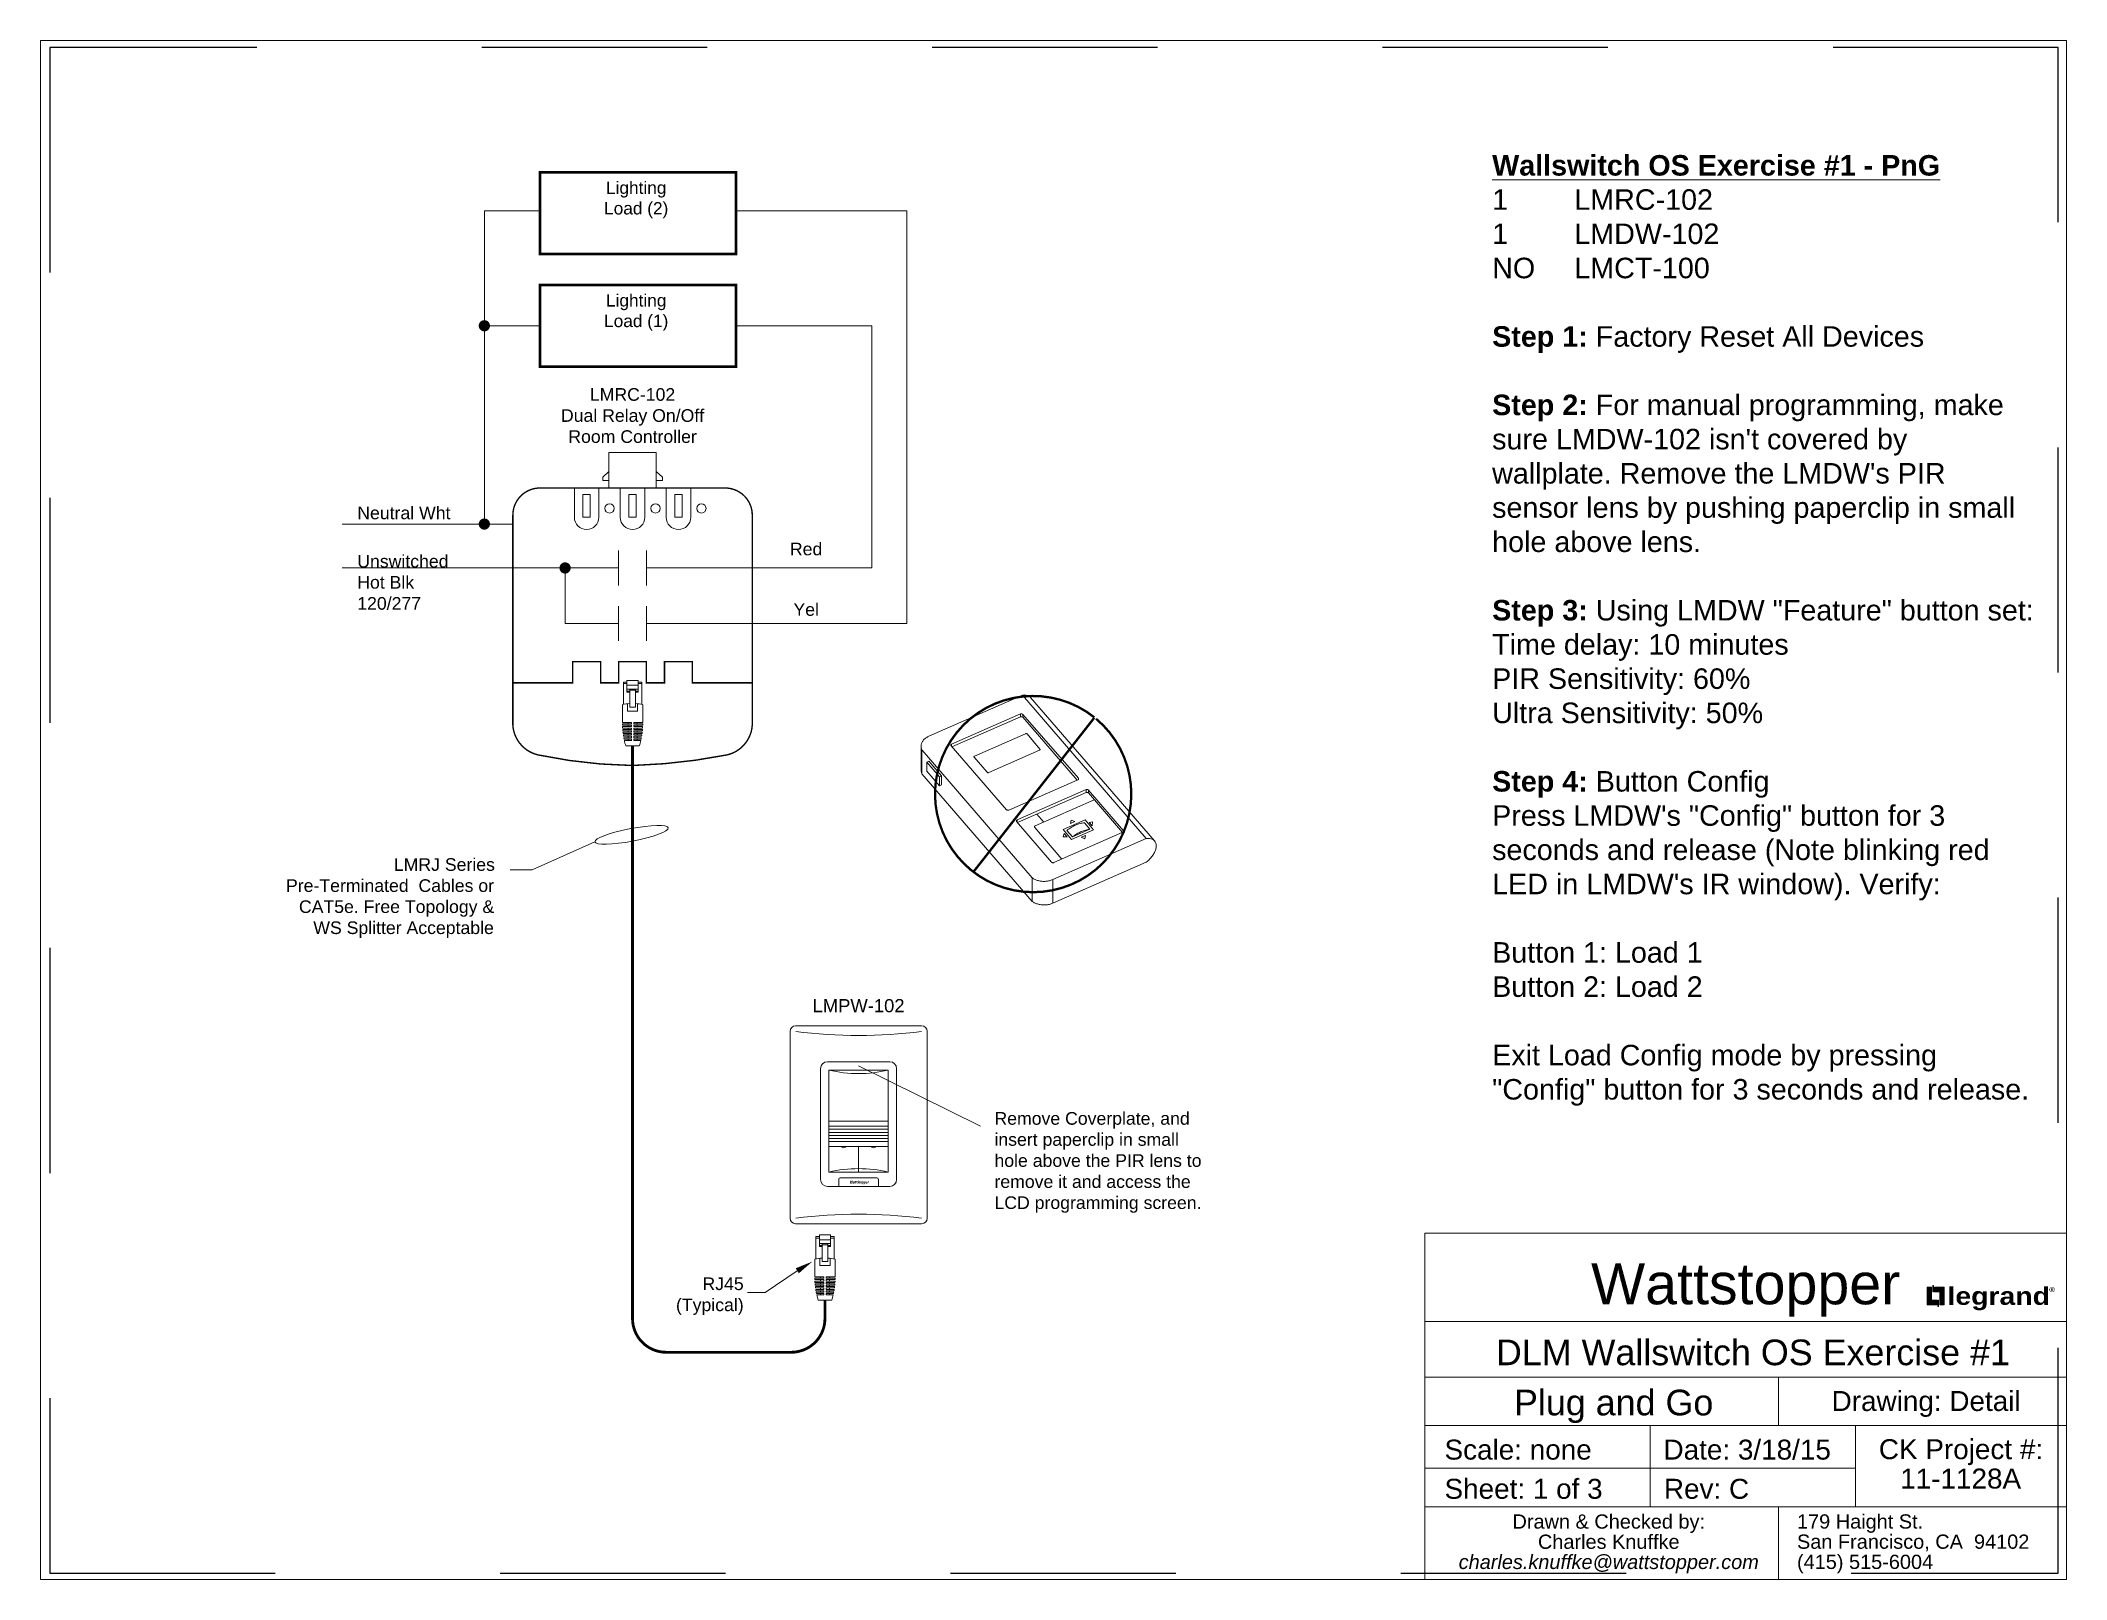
# Paper-space layout 'WallOS E1' of a CAD drawing. Header units: inches. Extents: x 6.51 to 16.38, y 0.58 to 8.08.
# The model-space entities are those that its viewports show. They can reach past a viewport. Long polylines and large blocks are cut down to what shows.
import ezdxf
from ezdxf.enums import TextEntityAlignment as Align

# ---------------------------------------------------------------- set-up
doc = ezdxf.new("R2010")
doc.units = ezdxf.units.IN
doc.header["$MEASUREMENT"] = 0
doc.linetypes.add('Demo', pattern=[0.5, 0.25, -0.25])
doc.linetypes.add('HIDDEN2', pattern=[0.1875, 0.125, -0.0625])
doc.layers.get('0').update_dxf_attribs({"lineweight": 5})
doc.layers.add('PS Borders', color=40, linetype='Demo', lineweight=5, plot=False)
for name, color, linetype, lineweight in [('Title Block', 7, 'Continuous', 5), ('Viewport', 7, 'Continuous', 5), ('WS', 3, 'Continuous', 5), ('WS_DETAIL', 7, 'Continuous', 5), ('WS_LineVoltage', 1, 'Continuous', 5)]:
    doc.layers.add(name, color=color, linetype=linetype, lineweight=lineweight)
doc.styles.add('ARIAL', font='arial.ttf')
doc.styles.add('Legrand', font='ariblk.ttf', dxfattribs={"height": 0.1875})

# ---------------------------------------------------------------- blocks, each defined once
blk = doc.blocks.new('Title_Knuffke')
h = blk.add_hatch(color=256)
h.dxf.hatch_style = 1
h.paths.add_polyline_path([(-0.6787, 1.3372), (-0.6317, 1.3372), (-0.6317, 1.3606), (-0.657, 1.3606), (-0.657, 1.4242), (-0.6787, 1.4242)])
h.paths.add_polyline_path([(-0.6228, 1.361), (-0.6259, 1.361), (-0.6259, 1.3301), (-0.6228, 1.3301)])
h.paths.add_polyline_path([(-0.6513, 1.4008), (-0.6481, 1.4008), (-0.6481, 1.4316), (-0.6513, 1.4316)])
h.paths.add_polyline_path([(-0.617, 1.4011), (-0.617, 1.3376), (-0.5953, 1.3376), (-0.5953, 1.4245), (-0.6424, 1.4245), (-0.6424, 1.4011)])
for points in [[(-0.657, 1.3606), (-0.6317, 1.3606), (-0.6317, 1.3372), (-0.6787, 1.3372), (-0.6787, 1.4242), (-0.657, 1.4242)], [(-0.6481, 1.4008), (-0.6513, 1.4008), (-0.6513, 1.4316), (-0.6481, 1.4316)], [(-0.617, 1.4011), (-0.6424, 1.4011), (-0.6424, 1.4245), (-0.5953, 1.4245), (-0.5953, 1.3376), (-0.617, 1.3376)], [(-0.6259, 1.361), (-0.6228, 1.361), (-0.6228, 1.3301), (-0.6259, 1.3301)]]:
    blk.add_lwpolyline(points, close=True)
at = {"layer": 'Title Block', "color": 7, "linetype": 'Continuous'}
for p, q in [((-3.125, 0), (-3.125, 1.6875)), ((-3.125, 1.6875), (0, 1.6875)), ((0, 1.6875), (0, 0)), ((-3.125, 1.257), (0, 1.257)), ((-3.125, 0.9861), (0, 0.9861)), ((-1.4028, 0.75), (-1.4028, 0.9861)), ((-3.125, 0.75), (0, 0.75)), ((-2.0278, 0.3542), (-2.0278, 0.75)), ((-1.0278, 0.3542), (-1.0278, 0.75)), ((-1.0278, 0.5417), (-3.125, 0.5417)), ((0, 0.3542), (-3.125, 0.3542)), ((-1.4028, 0), (-1.4028, 0.3542)), ((0, 0), (-3.125, 0))]:
    blk.add_line(p, q, dxfattribs=at)
at = {"style": 'Legrand'}
blk.add_text('legrand', height=0.08643, dxfattribs=at).set_placement((-0.5795, 1.381), align=Align.MIDDLE_LEFT)
blk.add_text('®', height=0.0235, dxfattribs=at).set_placement((-0.0839, 1.4002))
at = {"insert": (-1.5625, 1.4104), "char_height": 0.0375, "attachment_point": 5, "style": 'ARIAL'}
blk.add_mtext_dynamic_manual_height_columns('\\A2;{\\fArial|b0|i0|c0|p34;\\H5.3333x;Wattstopper}', width=0.688877, gutter_width=0.9375, heights=[0], dxfattribs=at)
at = {"layer": 'Title Block', "color": 7, "style": 'ARIAL'}
blk.add_text('CK Project #:', height=0.0972, dxfattribs=at).set_placement((-0.5139, 0.5861), align=Align.CENTER)
at = {"layer": 'Title Block', "color": 7, "char_height": 0.0694, "line_spacing_factor": 0.85, "style": 'ARIAL'}
for s, insert, width, attachment_point in [('Drawn & Checked by:\\PCharles Knuffke\\P{\\fArial|b0|i1|c0|p34;charles.knuffke@wattstopper.com}', (-2.2292, 0.317), 1.258431, 2), ('179 Haight St.\\PSan Francisco, CA  94102\\P(415) 515-6004', (-1.3124, 0.3173), 1.312364, 1)]:
    blk.add_mtext(s, dxfattribs=dict(at, insert=insert, width=width, attachment_point=attachment_point))
at = {"layer": 'Viewport', "style": 'ARIAL', "flags": 8}
for tag, height, p in [('SITE_NAME', 0.125, (-1.5271, 1.0438)), ('DRAWING_DEF', 0.125, (-2.2053, 0.7995)), ('DRAWING_TYPE', 0.0972, (-0.6836, 0.8208)), ('JOB#', 0.0972, (-0.5155, 0.443))]:
    blk.add_attdef(tag, text='', height=height, dxfattribs=at).set_placement(p, align=Align.CENTER)
for tag, p in [('SCALE', (-3.0291, 0.584)), ('DATE', (-1.9625, 0.584)), ('SHEET#', (-3.0291, 0.3931)), ('REVISION', (-1.9605, 0.3931))]:
    blk.add_attdef(tag, p, '', height=0.0972, dxfattribs=at)
blk = doc.blocks.new('A$C756910A1')
at = {"layer": 'WS_DETAIL'}
for p, q in [((0.15, 6.6), (0.15, 10.17)), ((0.15, 10.17), (0.73, 10.17)), ((0.73, 9.92), (0.15, 9.92)), ((0.73, 10.43), (0.73, 8.56)), ((0.73, 10.43), (2.51, 10.43)), ((2.51, 10.43), (2.51, 8.56)), ((3.08, 10.17), (2.51, 10.17)), ((3.08, 9.92), (2.51, 9.92)), ((3.08, 6.6), (3.08, 10.17)), ((0, 6.56), (0, 3.73)), ((2.51, 9.66), (0.73, 9.66)), ((2.51, 9.06), (0.73, 9.06)), ((0.73, 8.74), (1.17, 8.74)), ((0.73, 8.56), (1.17, 8.56)), ((0.81, 6.7), (0.81, 5.55)), ((1.17, 6.17), (1.17, 9.06)), ((1.17, 8.85), (2.06, 8.85)), ((2.06, 6.17), (2.06, 9.06)), ((2.06, 8.74), (2.51, 8.74)), ((2.51, 8.56), (2.06, 8.56)), ((2.42, 6.7), (2.42, 5.55)), ((3.23, 6.56), (3.23, 3.73)), ((0, 3.73), (1.43, 3.73)), ((0, 3.51), (1.43, 3.51)), ((0.01, 3.29), (1.43, 3.29)), ((0.81, 5.55), (2.42, 5.55)), ((0.89, 3.73), (0.89, 3.51)), ((0.89, 3.29), (0.89, 3.06)), ((1.17, 6.17), (2.06, 6.17)), ((1.43, 3.51), (1.43, 3.73)), ((1.43, 3.06), (1.43, 3.29)), ((1.8, 3.73), (3.23, 3.73)), ((1.8, 3.51), (1.8, 3.73)), ((1.8, 3.51), (3.23, 3.51)), ((1.8, 3.29), (3.23, 3.29)), ((1.8, 3.06), (1.8, 3.29)), ((2.34, 3.73), (2.34, 3.51)), ((2.34, 3.29), (2.34, 3.06)), ((0.02, 3.06), (1.43, 3.06)), ((0.03, 2.84), (1.43, 2.84)), ((0.05, 2.62), (1.43, 2.62)), ((0.07, 2.4), (1.43, 2.4)), ((0.09, 2.18), (1.43, 2.18)), ((0.12, 1.96), (1.43, 1.96)), ((0.15, 1.74), (1.43, 1.74)), ((0.18, 1.52), (1.43, 1.52)), ((0.22, 1.3), (1.43, 1.3)), ((0.26, 1.08), (1.43, 1.08)), ((0.31, 0.86), (1.43, 0.86)), ((0.89, 2.84), (0.89, 2.62)), ((0.89, 2.4), (0.89, 2.18)), ((0.89, 1.96), (0.89, 1.74)), ((0.89, 1.52), (0.89, 1.3)), ((0.89, 1.08), (0.89, 0.86)), ((1.43, 2.62), (1.43, 2.84)), ((1.43, 2.18), (1.43, 2.4)), ((1.43, 1.74), (1.43, 1.96)), ((1.43, 1.3), (1.43, 1.52)), ((1.43, 0.86), (1.43, 1.08)), ((1.8, 3.06), (3.22, 3.06)), ((1.8, 2.84), (3.2, 2.84)), ((1.8, 2.62), (1.8, 2.84)), ((1.8, 2.62), (3.19, 2.62)), ((1.8, 2.4), (3.17, 2.4)), ((1.8, 2.18), (1.8, 2.4)), ((1.8, 2.18), (3.14, 2.18)), ((1.8, 1.96), (3.12, 1.96)), ((1.8, 1.74), (1.8, 1.96)), ((1.8, 1.74), (3.09, 1.74)), ((1.8, 1.52), (3.05, 1.52)), ((1.8, 1.3), (1.8, 1.52)), ((1.8, 1.3), (3.01, 1.3)), ((1.8, 1.08), (2.97, 1.08)), ((1.8, 0.86), (1.8, 1.08)), ((1.8, 0.86), (2.92, 0.86)), ((2.34, 2.84), (2.34, 2.62)), ((2.34, 2.4), (2.34, 2.18)), ((2.34, 1.96), (2.34, 1.74)), ((2.34, 1.52), (2.34, 1.3)), ((2.34, 1.08), (2.34, 0.86)), ((2.69, 0), (0.52, 0))]:
    blk.add_line(p, q, dxfattribs=at)
for centre, radius, start, end in [((1.62, -0.58), 7.33, 93.502, 102.7411), ((1.62, -0.58), 7.33, 77.2589, 86.498), ((13.49, 3.73), 13.49, 180.937, 181.8742), ((-10.25, 3.73), 13.49, 358.1258, 359.063), ((13.49, 3.73), 13.49, 182.8119, 183.7504), ((13.49, 3.73), 13.49, 184.6899, 185.6307), ((13.49, 3.73), 13.49, 186.573, 187.5171), ((13.49, 3.73), 13.49, 188.4632, 189.4117), ((13.49, 3.73), 13.49, 190.3627, 191.3167), ((13.49, 3.73), 13.49, 192.2739, 196.0379), ((-10.25, 3.73), 13.49, 343.9621, 347.7261), ((-10.25, 3.73), 13.49, 348.6833, 349.6373), ((-10.25, 3.73), 13.49, 350.5883, 351.5368), ((-10.25, 3.73), 13.49, 352.4829, 353.427), ((-10.25, 3.73), 13.49, 354.3693, 355.3101), ((-10.25, 3.73), 13.49, 356.2496, 357.1881)]:
    blk.add_arc(centre, radius, start, end, dxfattribs=at)
blk = doc.blocks.new('RJ45')
at = {"layer": 'WS_DETAIL', "xscale": 1.117448685388325, "yscale": 1.117448685388325, "zscale": 1.117448685388325}
blk.add_blockref('A$C756910A1', (59.47, 150.68), dxfattribs=at)
blk = doc.blocks.new('A$C28216DC1')
at = {"layer": 'WS_DETAIL'}
blk.add_lwpolyline([(22.84, 8.11), (17.13, 4.27), (13.98, 4.27)], dxfattribs=at)
blk.add_solid([(23.11, 7.67), (22.56, 8.56), (25.52, 9.76)], dxfattribs=at)
at = {"layer": 'WS_DETAIL', "linetype": 'Continuous', "insert": (13.29, 3.59), "char_height": 2.25, "width": 37.309, "attachment_point": 6, "style": 'ARIAL'}
blk.add_mtext('\\pi29.81;RJ45\\P\\pi22.42;(Typical)', dxfattribs=at)
blk = doc.blocks.new('LMCT-100_i')
at = {"extrusion": (0, 0.700492, 0.71366)}
for p, q in [((-24.44, 12.57), (-4.49, 21.34)), ((21.96, -9.31), (-4.49, 21.34)), ((-2.72, 20.82), (23.73, -9.83)), ((-19.6, 10.84), (-4.88, 17.31)), ((-4.88, 16.69), (-19.52, 10.26)), ((-14.71, 8.31), (-3.84, 13.09)), ((-4.89, 17.31), (-4.89, 16.68)), ((-4.39, 17.23), (7.47, 3.58)), ((-4.39, 17.22), (-4.39, 16.6)), ((7.2, 3.17), (-4.39, 16.6)), ((-3.47, 13.03), (-0.73, 9.81)), ((-26.13, 10.41), (-26.13, 5.37)), ((-25.93, 9.59), (-25.93, 4.54)), ((-25.92, 9.59), (-2.4, -17.69)), ((-7.85, -3.15), (-19.72, 10.49)), ((-19.6, 10.84), (-19.6, 10.35)), ((-0.8, 9.56), (-11.67, 4.79)), ((-24.48, 7.23), (-24.92, 7.04)), ((-24.92, 7.04), (-22.2, 3.89)), ((-24.92, 7.04), (-24.92, 5.11)), ((-22.2, 1.96), (-24.92, 5.11)), ((-12.03, 4.85), (-14.8, 8.05)), ((-22.2, 3.89), (-21.76, 4.08)), ((-22.2, 1.96), (-22.2, 3.89)), ((-21.76, 2.15), (-22.2, 1.96)), ((-21.76, 2.15), (-21.76, 4.08)), ((7.36, 3.23), (-7.36, -3.23)), ((-5.6, -5.33), (9.12, 1.14)), ((9.12, 0.51), (-5.52, -5.91)), ((7.47, 3.58), (7.47, 3.31)), ((9.12, 1.14), (9.12, 0.51)), ((9.61, 1.05), (17.1, -7.63)), ((9.61, 1.05), (9.61, 0.43)), ((16.9, -8.02), (9.61, 0.43)), ((-1.72, -6.58), (10.88, -1.04)), ((0.07, -5.79), (-1.38, -4.1)), ((1.77, -14.36), (-5.72, -5.68)), ((-5.6, -5.33), (-5.6, -5.82)), ((3.96, -13.7), (-1.84, -6.93)), ((16.98, -7.98), (2.27, -14.44)), ((4.2, -7.4), (8.9, -5.34)), ((6, -9.49), (4.2, -7.4)), ((5.05, -8.96), (4.42, -8.23)), ((6.24, -8.97), (5.04, -7.57)), ((6, -9.49), (10.7, -7.42)), ((6.24, -8.97), (9.96, -7.33)), ((8.76, -5.94), (9.96, -7.33)), ((10.7, -7.42), (8.9, -5.34)), ((17.1, -7.63), (17.1, -7.9)), ((21.96, -9.31), (2, -18.08)), ((2, -23.12), (21.96, -14.36)), ((-2.4, -22.73), (-2.4, -17.69)), ((2, -18.08), (2, -23.12))]:
    blk.add_line(p, q, dxfattribs=at)
for p, q in [((4.42, -8.23), (4.2, -8.91)), ((5.83, -6.07), (5.93, -5.37)), ((6.71, -5.7), (5.93, -5.37)), ((9.78, -5.85), (10.48, -5.73)), ((10.4, -6.57), (10.48, -5.73)), ((5.05, -8.96), (4.2, -8.91)), ((8.87, -9.36), (8.09, -9.03)), ((8.87, -9.36), (8.97, -8.66))]:
    blk.add_line(p, q)
at = {"extrusion": (-0.310472, -0.62793, 0.71366)}
for p, q in [((6.71, -5.7), (5.83, -6.07)), ((8.97, -8.66), (8.09, -9.03))]:
    blk.add_line(p, q, dxfattribs=at)
at = {"extrusion": (-0.692921, 0.102711, 0.71366)}
blk.add_line((10.4, -6.57), (9.78, -5.85), dxfattribs=at)
for centre in [(-4.71, 16.87), (-4.71, 16.25)]:
    blk.add_arc(centre, 0.477, 48.6015, 112.129)
for points, knots in [([(-4.49, 21.34), (-4.24, 21.37), (-3.76, 21.38), (-3.16, 21.21), (-2.85, 20.98), (-2.72, 20.83), (-2.72, 20.82)], [0, 0, 0, 0, 0.1, 0.2, 0.3, 0.3044799, 0.3044799, 0.3044799, 0.3044799]), ([(-25.93, 4.54), (-26.02, 4.72), (-26.11, 5), (-26.13, 5.28), (-26.13, 5.37)], [0, 0, 0, 0, 0.1666667, 0.2459578, 0.2459578, 0.2459578, 0.2459578])]:
    blk.add_open_spline(points, degree=3, knots=knots)
for points in [[(-3.84, 13.09), (-3.82, 13.1), (-3.78, 13.11), (-3.71, 13.12), (-3.64, 13.11), (-3.57, 13.1), (-3.52, 13.07), (-3.49, 13.04), (-3.47, 13.03)], [(-24.44, 12.57), (-24.67, 12.47), (-25.09, 12.23), (-25.6, 11.79), (-25.95, 11.27), (-26.13, 10.71), (-26.14, 10.14), (-26.02, 9.77), (-25.93, 9.59)], [(-19.72, 10.49), (-19.73, 10.51), (-19.76, 10.55), (-19.77, 10.62), (-19.77, 10.69), (-19.73, 10.75), (-19.68, 10.8), (-19.63, 10.83), (-19.6, 10.84)], [(-0.73, 9.81), (-0.72, 9.8), (-0.7, 9.77), (-0.69, 9.72), (-0.69, 9.67), (-0.72, 9.62), (-0.76, 9.58), (-0.8, 9.56), (-0.82, 9.55)], [(-14.8, 8.05), (-14.81, 8.07), (-14.83, 8.1), (-14.84, 8.15), (-14.83, 8.2), (-14.81, 8.24), (-14.77, 8.28), (-14.73, 8.3), (-14.71, 8.31)], [(-11.67, 4.79), (-11.69, 4.78), (-11.73, 4.76), (-11.8, 4.75), (-11.87, 4.76), (-11.93, 4.78), (-11.99, 4.81), (-12.02, 4.83), (-12.03, 4.85)], [(7.47, 3.58), (7.49, 3.56), (7.51, 3.52), (7.53, 3.46), (7.52, 3.39), (7.48, 3.32), (7.43, 3.27), (7.38, 3.24), (7.35, 3.23)], [(9.12, 1.14), (9.14, 1.15), (9.2, 1.17), (9.3, 1.18), (9.39, 1.17), (9.48, 1.15), (9.56, 1.11), (9.6, 1.07), (9.61, 1.05)], [(9.61, 0.43), (9.6, 0.45), (9.56, 0.48), (9.48, 0.52), (9.39, 0.55), (9.3, 0.56), (9.2, 0.54), (9.14, 0.53), (9.12, 0.51)], [(-7.36, -3.23), (-7.38, -3.24), (-7.44, -3.26), (-7.54, -3.27), (-7.63, -3.27), (-7.72, -3.24), (-7.8, -3.2), (-7.84, -3.17), (-7.85, -3.15)], [(-5.72, -5.68), (-5.73, -5.66), (-5.76, -5.62), (-5.77, -5.56), (-5.76, -5.49), (-5.73, -5.42), (-5.67, -5.37), (-5.62, -5.34), (-5.6, -5.33)], [(-1.84, -6.93), (-1.85, -6.91), (-1.88, -6.87), (-1.89, -6.8), (-1.88, -6.74), (-1.85, -6.67), (-1.8, -6.62), (-1.75, -6.59), (-1.72, -6.58)], [(5.04, -7.57), (5.33, -7.34), (5.94, -6.91), (6.9, -6.4), (7.85, -6.06), (8.47, -5.96), (8.76, -5.94)], [(9.96, -7.33), (9.67, -7.35), (9.06, -7.46), (8.1, -7.8), (7.14, -8.3), (6.53, -8.73), (6.24, -8.97)], [(17.1, -7.63), (17.12, -7.65), (17.14, -7.69), (17.16, -7.75), (17.15, -7.82), (17.11, -7.88), (17.06, -7.94), (17.01, -7.97), (16.98, -7.98)], [(21.96, -14.36), (22.21, -14.17), (22.68, -13.76), (23.28, -13.06), (23.74, -12.32), (24.02, -11.58), (24.12, -10.88), (24.02, -10.27), (23.74, -9.78), (23.28, -9.44), (22.68, -9.27), (22.21, -9.28), (21.96, -9.31)], [(2.27, -14.44), (2.24, -14.46), (2.18, -14.48), (2.09, -14.49), (1.99, -14.48), (1.9, -14.45), (1.83, -14.42), (1.79, -14.38), (1.77, -14.36)], [(-2.4, -17.69), (-2.22, -17.83), (-1.8, -18.07), (-1.08, -18.32), (-0.3, -18.46), (0.5, -18.47), (1.29, -18.34), (1.78, -18.18), (2, -18.08)], [(2, -23.12), (1.78, -23.22), (1.29, -23.39), (0.5, -23.51), (-0.3, -23.5), (-1.08, -23.37), (-1.8, -23.11), (-2.22, -22.87), (-2.4, -22.73)]]:
    blk.add_open_spline(points, degree=3)
at = {"layer": 'WS_DETAIL', "extrusion": (0, 0.700492, 0.71366)}
blk.add_line((-25.93, 4.54), (-2.4, -22.73), dxfattribs=at)
at = {"layer": 'WS_DETAIL'}
blk.add_line((-24.48, 7.23), (-21.76, 4.08), dxfattribs=at)
blk = doc.blocks.new('WallPlate1Gang')
for p, q in [((-11.72, 0.96), (-11.72, 32.87)), ((-10.76, 33.83), (10.76, 33.83)), ((11.72, 32.87), (11.72, 0.96)), ((-6.49, 26.51), (-6.49, 7.57)), ((-5.31, 27.69), (5.31, 27.69)), ((6.49, 26.51), (6.49, 7.57)), ((5.31, 6.39), (-5.31, 6.39)), ((-10.76, 0), (10.76, 0))]:
    blk.add_line(p, q)
for centre, radius, start, end in [((-10.76, 32.87), 0.96, 90, 180), ((0, 117.5), 85.31, 262.7571, 277.2429), ((10.76, 32.87), 0.96, 0, 90), ((-5.31, 26.51), 1.18, 90, 180), ((5.31, 26.51), 1.18, 0, 90), ((-5.31, 7.57), 1.18, 180, 270), ((5.31, 7.57), 1.18, 270, 0), ((-10.76, 0.96), 0.96, 180, 270), ((0, -83.67), 85.31, 82.7571, 97.2429), ((10.76, 0.96), 0.96, 270, 0)]:
    blk.add_arc(centre, radius, start, end)
blk = doc.blocks.new('*U137')
blk.add_blockref('WallPlate1Gang', (0, -0.01))
blk = doc.blocks.new('*U255')
h = blk.add_hatch(color=256)
edge = h.paths.add_edge_path()
edge.add_spline(control_points=[(-1.17, 0.72), (-1.17, 0.67), (-1.18, 0.61), (-1.19, 0.54), (-1.19, 0.54), (-1.19, 0.54), (-1.19, 0.54), (-1.18, 0.56), (-1.18, 0.57), (-1.18, 0.58), (-1.16, 0.62), (-1.15, 0.66), (-1.14, 0.7), (-1.14, 0.7), (-1.05, 0.97), (-1.05, 0.97), (-1.05, 0.97), (-0.95, 0.97), (-0.95, 0.97), (-0.95, 0.97), (-1.14, 0.48), (-1.14, 0.48), (-1.14, 0.48), (-1.25, 0.48), (-1.25, 0.48), (-1.25, 0.48), (-1.25, 0.67), (-1.25, 0.67), (-1.25, 0.72), (-1.24, 0.78), (-1.23, 0.83), (-1.23, 0.83), (-1.24, 0.83), (-1.24, 0.83), (-1.25, 0.78), (-1.27, 0.72), (-1.29, 0.67), (-1.29, 0.67), (-1.36, 0.48), (-1.36, 0.48), (-1.36, 0.48), (-1.47, 0.48), (-1.47, 0.48), (-1.47, 0.48), (-1.46, 0.97), (-1.46, 0.97), (-1.46, 0.97), (-1.36, 0.97), (-1.36, 0.97), (-1.36, 0.97), (-1.38, 0.7), (-1.38, 0.7), (-1.38, 0.66), (-1.39, 0.62), (-1.39, 0.58), (-1.39, 0.57), (-1.39, 0.56), (-1.4, 0.54), (-1.4, 0.54), (-1.4, 0.54), (-1.4, 0.54), (-1.38, 0.61), (-1.36, 0.67), (-1.34, 0.72), (-1.34, 0.72), (-1.24, 0.97), (-1.24, 0.97), (-1.24, 0.97), (-1.17, 0.97), (-1.17, 0.97), (-1.17, 0.97), (-1.17, 0.72), (-1.17, 0.72)], knot_values=[0, 0, 0, 0, 1, 1, 1, 2, 2, 2, 3, 3, 3, 4, 4, 4, 5, 5, 5, 6, 6, 6, 7, 7, 7, 8, 8, 8, 9, 9, 9, 10, 10, 10, 11, 11, 11, 12, 12, 12, 13, 13, 13, 14, 14, 14, 15, 15, 15, 16, 16, 16, 17, 17, 17, 18, 18, 18, 19, 19, 19, 20, 20, 20, 21, 21, 21, 22, 22, 22, 23, 23, 23, 24, 24, 24, 24], degree=3, periodic=0)
h = blk.add_hatch(color=256)
edge = h.paths.add_edge_path()
edge.add_spline(control_points=[(-0.77, 0.48), (-0.77, 0.5), (-0.77, 0.52), (-0.76, 0.53), (-0.76, 0.53), (-0.72, 0.75), (-0.72, 0.75), (-0.71, 0.8), (-0.7, 0.85), (-0.82, 0.85), (-0.92, 0.85), (-0.95, 0.81), (-0.97, 0.74), (-0.97, 0.74), (-0.89, 0.74), (-0.89, 0.74), (-0.88, 0.77), (-0.87, 0.79), (-0.83, 0.79), (-0.81, 0.79), (-0.8, 0.79), (-0.8, 0.77), (-0.8, 0.74), (-0.81, 0.73), (-0.85, 0.71), (-0.92, 0.68), (-0.99, 0.67), (-1, 0.58), (-1.02, 0.51), (-1, 0.47), (-0.93, 0.47), (-0.9, 0.47), (-0.87, 0.49), (-0.85, 0.52), (-0.85, 0.52), (-0.84, 0.52), (-0.84, 0.52), (-0.85, 0.51), (-0.85, 0.49), (-0.85, 0.48), (-0.85, 0.48), (-0.77, 0.48), (-0.77, 0.48)], knot_values=[0, 0, 0, 0, 1, 1, 1, 2, 2, 2, 3, 3, 3, 4, 4, 4, 5, 5, 5, 6, 6, 6, 7, 7, 7, 8, 8, 8, 9, 9, 9, 10, 10, 10, 11, 11, 11, 12, 12, 12, 13, 13, 13, 14, 14, 14, 14], degree=3, periodic=0)
edge = h.paths.add_edge_path()
edge.add_spline(control_points=[(-0.83, 0.63), (-0.84, 0.6), (-0.84, 0.54), (-0.89, 0.54), (-0.92, 0.54), (-0.93, 0.56), (-0.92, 0.58), (-0.92, 0.6), (-0.91, 0.62), (-0.9, 0.63), (-0.87, 0.65), (-0.84, 0.66), (-0.82, 0.67), (-0.82, 0.67), (-0.83, 0.63), (-0.83, 0.63)], knot_values=[0, 0, 0, 0, 1, 1, 1, 2, 2, 2, 3, 3, 3, 4, 4, 4, 5, 5, 5, 5], degree=3, periodic=0)
h = blk.add_hatch(color=256)
edge = h.paths.add_edge_path()
edge.add_spline(control_points=[(-0.57, 0.48), (-0.62, 0.48), (-0.69, 0.47), (-0.68, 0.54), (-0.68, 0.54), (-0.63, 0.78), (-0.63, 0.78), (-0.63, 0.78), (-0.66, 0.78), (-0.66, 0.78), (-0.66, 0.78), (-0.65, 0.85), (-0.65, 0.85), (-0.65, 0.85), (-0.61, 0.85), (-0.61, 0.85), (-0.61, 0.85), (-0.59, 0.94), (-0.59, 0.94), (-0.59, 0.94), (-0.51, 0.94), (-0.51, 0.94), (-0.51, 0.94), (-0.53, 0.85), (-0.53, 0.85), (-0.53, 0.85), (-0.5, 0.85), (-0.5, 0.85), (-0.5, 0.85), (-0.51, 0.78), (-0.51, 0.78), (-0.51, 0.78), (-0.54, 0.78), (-0.54, 0.78), (-0.54, 0.78), (-0.59, 0.56), (-0.59, 0.56), (-0.59, 0.54), (-0.57, 0.55), (-0.56, 0.55), (-0.56, 0.55), (-0.57, 0.48), (-0.57, 0.48)], knot_values=[0, 0, 0, 0, 1, 1, 1, 2, 2, 2, 3, 3, 3, 4, 4, 4, 5, 5, 5, 6, 6, 6, 7, 7, 7, 8, 8, 8, 9, 9, 9, 10, 10, 10, 11, 11, 11, 12, 12, 12, 13, 13, 13, 14, 14, 14, 14], degree=3, periodic=0)
h = blk.add_hatch(color=256)
edge = h.paths.add_edge_path()
edge.add_spline(control_points=[(-0.4, 0.48), (-0.45, 0.48), (-0.52, 0.47), (-0.5, 0.54), (-0.5, 0.54), (-0.45, 0.78), (-0.45, 0.78), (-0.45, 0.78), (-0.49, 0.78), (-0.49, 0.78), (-0.49, 0.78), (-0.47, 0.85), (-0.47, 0.85), (-0.47, 0.85), (-0.44, 0.85), (-0.44, 0.85), (-0.44, 0.85), (-0.42, 0.94), (-0.42, 0.94), (-0.42, 0.94), (-0.33, 0.94), (-0.33, 0.94), (-0.33, 0.94), (-0.36, 0.85), (-0.36, 0.85), (-0.36, 0.85), (-0.32, 0.85), (-0.32, 0.85), (-0.32, 0.85), (-0.33, 0.78), (-0.33, 0.78), (-0.33, 0.78), (-0.37, 0.78), (-0.37, 0.78), (-0.37, 0.78), (-0.42, 0.56), (-0.42, 0.56), (-0.42, 0.54), (-0.39, 0.55), (-0.38, 0.55), (-0.38, 0.55), (-0.4, 0.48), (-0.4, 0.48)], knot_values=[0, 0, 0, 0, 1, 1, 1, 2, 2, 2, 3, 3, 3, 4, 4, 4, 5, 5, 5, 6, 6, 6, 7, 7, 7, 8, 8, 8, 9, 9, 9, 10, 10, 10, 11, 11, 11, 12, 12, 12, 13, 13, 13, 14, 14, 14, 14], degree=3, periodic=0)
h = blk.add_hatch(color=256)
edge = h.paths.add_edge_path()
edge.add_spline(control_points=[(0, 0.82), (0.01, 0.86), (0.02, 0.9), (-0.03, 0.9), (-0.06, 0.9), (-0.08, 0.89), (-0.09, 0.86), (-0.1, 0.82), (-0.08, 0.81), (-0.05, 0.79), (-0.03, 0.77), (0.02, 0.74), (0.04, 0.71), (0.06, 0.68), (0.07, 0.65), (0.06, 0.61), (0.04, 0.52), (-0.03, 0.47), (-0.12, 0.47), (-0.23, 0.47), (-0.25, 0.53), (-0.23, 0.62), (-0.23, 0.62), (-0.23, 0.65), (-0.23, 0.65), (-0.23, 0.65), (-0.14, 0.65), (-0.14, 0.65), (-0.14, 0.65), (-0.14, 0.63), (-0.14, 0.63), (-0.16, 0.58), (-0.15, 0.54), (-0.1, 0.54), (-0.07, 0.54), (-0.04, 0.56), (-0.04, 0.6), (-0.03, 0.63), (-0.04, 0.65), (-0.06, 0.66), (-0.1, 0.7), (-0.15, 0.73), (-0.18, 0.78), (-0.19, 0.8), (-0.19, 0.82), (-0.18, 0.85), (-0.17, 0.93), (-0.11, 0.98), (-0.02, 0.98), (0.13, 0.98), (0.1, 0.87), (0.09, 0.82), (0.09, 0.82), (0, 0.82), (0, 0.82)], knot_values=[0, 0, 0, 0, 1, 1, 1, 2, 2, 2, 3, 3, 3, 4, 4, 4, 5, 5, 5, 6, 6, 6, 7, 7, 7, 8, 8, 8, 9, 9, 9, 10, 10, 10, 11, 11, 11, 12, 12, 12, 13, 13, 13, 14, 14, 14, 15, 15, 15, 16, 16, 16, 17, 17, 17, 18, 18, 18, 18], degree=3, periodic=0)
h = blk.add_hatch(color=256)
edge = h.paths.add_edge_path(flags=16)
edge.add_spline(control_points=[(0.22, 0.48), (0.17, 0.48), (0.1, 0.47), (0.11, 0.54), (0.11, 0.54), (0.17, 0.78), (0.17, 0.78), (0.17, 0.78), (0.13, 0.78), (0.13, 0.78), (0.13, 0.78), (0.14, 0.85), (0.14, 0.85), (0.14, 0.85), (0.18, 0.85), (0.18, 0.85), (0.18, 0.85), (0.2, 0.94), (0.2, 0.94), (0.2, 0.94), (0.28, 0.94), (0.28, 0.94), (0.28, 0.94), (0.26, 0.85), (0.26, 0.85), (0.26, 0.85), (0.3, 0.85), (0.3, 0.85), (0.3, 0.85), (0.28, 0.78), (0.28, 0.78), (0.28, 0.78), (0.25, 0.78), (0.25, 0.78), (0.25, 0.78), (0.2, 0.56), (0.2, 0.56), (0.2, 0.54), (0.22, 0.55), (0.23, 0.55), (0.23, 0.55), (0.22, 0.48), (0.22, 0.48)], knot_values=[0, 0, 0, 0, 1, 1, 1, 2, 2, 2, 3, 3, 3, 4, 4, 4, 5, 5, 5, 6, 6, 6, 7, 7, 7, 8, 8, 8, 9, 9, 9, 10, 10, 10, 11, 11, 11, 12, 12, 12, 13, 13, 13, 14, 14, 14, 14], degree=3, periodic=0)
h = blk.add_hatch(color=256)
edge = h.paths.add_edge_path(flags=16)
edge.add_spline(control_points=[(0.39, 0.47), (0.5, 0.47), (0.53, 0.53), (0.56, 0.65), (0.58, 0.78), (0.6, 0.85), (0.47, 0.85), (0.35, 0.85), (0.33, 0.78), (0.3, 0.65), (0.28, 0.53), (0.28, 0.47), (0.39, 0.47)], knot_values=[0, 0, 0, 0, 1, 1, 1, 2, 2, 2, 3, 3, 3, 4, 4, 4, 4], degree=3, periodic=0)
edge = h.paths.add_edge_path(flags=16)
edge.add_spline(control_points=[(0.4, 0.72), (0.41, 0.76), (0.42, 0.79), (0.46, 0.79), (0.5, 0.79), (0.49, 0.76), (0.49, 0.72), (0.49, 0.72), (0.46, 0.6), (0.46, 0.6), (0.45, 0.56), (0.44, 0.54), (0.41, 0.54), (0.37, 0.54), (0.37, 0.56), (0.38, 0.6), (0.38, 0.6), (0.4, 0.72), (0.4, 0.72)], knot_values=[0, 0, 0, 0, 1, 1, 1, 2, 2, 2, 3, 3, 3, 4, 4, 4, 5, 5, 5, 6, 6, 6, 6], degree=3, periodic=0)
h = blk.add_hatch(color=256)
edge = h.paths.add_edge_path(flags=16)
edge.add_spline(control_points=[(0.75, 0.85), (0.75, 0.85), (0.66, 0.85), (0.66, 0.85), (0.66, 0.85), (0.56, 0.36), (0.56, 0.36), (0.56, 0.36), (0.64, 0.36), (0.64, 0.36), (0.64, 0.36), (0.67, 0.52), (0.67, 0.52), (0.67, 0.52), (0.68, 0.52), (0.68, 0.52), (0.69, 0.48), (0.71, 0.48), (0.74, 0.47), (0.81, 0.47), (0.84, 0.54), (0.85, 0.59), (0.85, 0.59), (0.88, 0.73), (0.88, 0.73), (0.9, 0.82), (0.88, 0.85), (0.82, 0.85), (0.79, 0.86), (0.76, 0.84), (0.74, 0.81), (0.74, 0.81), (0.74, 0.81), (0.74, 0.81), (0.74, 0.81), (0.75, 0.85), (0.75, 0.85)], knot_values=[0, 0, 0, 0, 1, 1, 1, 2, 2, 2, 3, 3, 3, 4, 4, 4, 5, 5, 5, 6, 6, 6, 7, 7, 7, 8, 8, 8, 9, 9, 9, 10, 10, 10, 11, 11, 11, 12, 12, 12, 12], degree=3, periodic=0)
edge = h.paths.add_edge_path(flags=16)
edge.add_spline(control_points=[(0.72, 0.71), (0.72, 0.74), (0.74, 0.79), (0.78, 0.79), (0.81, 0.79), (0.8, 0.76), (0.8, 0.72), (0.8, 0.72), (0.77, 0.6), (0.77, 0.6), (0.76, 0.57), (0.75, 0.54), (0.72, 0.54), (0.7, 0.54), (0.69, 0.56), (0.7, 0.6), (0.7, 0.6), (0.72, 0.71), (0.72, 0.71)], knot_values=[0, 0, 0, 0, 1, 1, 1, 2, 2, 2, 3, 3, 3, 4, 4, 4, 5, 5, 5, 6, 6, 6, 6], degree=3, periodic=0)
h = blk.add_hatch(color=256)
edge = h.paths.add_edge_path(flags=16)
edge.add_spline(control_points=[(1.06, 0.85), (1.06, 0.85), (0.98, 0.85), (0.98, 0.85), (0.98, 0.85), (0.88, 0.36), (0.88, 0.36), (0.88, 0.36), (0.96, 0.36), (0.96, 0.36), (0.96, 0.36), (0.99, 0.52), (0.99, 0.52), (0.99, 0.52), (0.99, 0.52), (0.99, 0.52), (1.01, 0.48), (1.03, 0.48), (1.06, 0.47), (1.13, 0.47), (1.16, 0.54), (1.17, 0.59), (1.17, 0.59), (1.2, 0.73), (1.2, 0.73), (1.22, 0.82), (1.19, 0.85), (1.14, 0.85), (1.11, 0.86), (1.08, 0.84), (1.06, 0.81), (1.06, 0.81), (1.06, 0.81), (1.06, 0.81), (1.06, 0.81), (1.06, 0.85), (1.06, 0.85)], knot_values=[0, 0, 0, 0, 1, 1, 1, 2, 2, 2, 3, 3, 3, 4, 4, 4, 5, 5, 5, 6, 6, 6, 7, 7, 7, 8, 8, 8, 9, 9, 9, 10, 10, 10, 11, 11, 11, 12, 12, 12, 12], degree=3, periodic=0)
edge = h.paths.add_edge_path(flags=16)
edge.add_spline(control_points=[(1.04, 0.71), (1.04, 0.74), (1.05, 0.79), (1.09, 0.79), (1.13, 0.79), (1.12, 0.76), (1.12, 0.72), (1.12, 0.72), (1.09, 0.6), (1.09, 0.6), (1.08, 0.57), (1.07, 0.54), (1.04, 0.54), (1.01, 0.54), (1, 0.56), (1.01, 0.6), (1.01, 0.6), (1.04, 0.71), (1.04, 0.71)], knot_values=[0, 0, 0, 0, 1, 1, 1, 2, 2, 2, 3, 3, 3, 4, 4, 4, 5, 5, 5, 6, 6, 6, 6], degree=3, periodic=0)
h = blk.add_hatch(color=256)
edge = h.paths.add_edge_path(flags=16)
edge.add_spline(control_points=[(1.25, 0.63), (1.22, 0.52), (1.25, 0.47), (1.35, 0.47), (1.43, 0.47), (1.48, 0.53), (1.49, 0.61), (1.49, 0.61), (1.41, 0.61), (1.41, 0.61), (1.4, 0.56), (1.39, 0.54), (1.36, 0.54), (1.33, 0.54), (1.31, 0.55), (1.32, 0.59), (1.32, 0.59), (1.34, 0.65), (1.34, 0.65), (1.34, 0.65), (1.5, 0.65), (1.5, 0.65), (1.5, 0.65), (1.51, 0.7), (1.51, 0.7), (1.53, 0.79), (1.53, 0.85), (1.42, 0.85), (1.34, 0.85), (1.28, 0.81), (1.27, 0.72), (1.27, 0.72), (1.25, 0.63), (1.25, 0.63)], knot_values=[0, 0, 0, 0, 1, 1, 1, 2, 2, 2, 3, 3, 3, 4, 4, 4, 5, 5, 5, 6, 6, 6, 7, 7, 7, 8, 8, 8, 9, 9, 9, 10, 10, 10, 11, 11, 11, 11], degree=3, periodic=0)
edge = h.paths.add_edge_path()
edge.add_spline(control_points=[(1.35, 0.71), (1.35, 0.71), (1.35, 0.73), (1.35, 0.73), (1.36, 0.76), (1.36, 0.79), (1.41, 0.79), (1.44, 0.79), (1.45, 0.78), (1.44, 0.74), (1.44, 0.74), (1.43, 0.71), (1.43, 0.71), (1.43, 0.71), (1.35, 0.71), (1.35, 0.71)], knot_values=[0, 0, 0, 0, 1, 1, 1, 2, 2, 2, 3, 3, 3, 4, 4, 4, 5, 5, 5, 5], degree=3, periodic=0)
h = blk.add_hatch(color=256)
edge = h.paths.add_edge_path()
edge.add_spline(control_points=[(1.68, 0.78), (1.68, 0.78), (1.68, 0.78), (1.68, 0.78), (1.7, 0.81), (1.71, 0.82), (1.73, 0.83), (1.76, 0.85), (1.77, 0.85), (1.78, 0.85), (1.78, 0.85), (1.76, 0.75), (1.76, 0.75), (1.72, 0.76), (1.68, 0.75), (1.67, 0.69), (1.67, 0.69), (1.62, 0.48), (1.62, 0.48), (1.62, 0.48), (1.54, 0.48), (1.54, 0.48), (1.54, 0.48), (1.62, 0.85), (1.62, 0.85), (1.62, 0.85), (1.7, 0.85), (1.7, 0.85), (1.7, 0.85), (1.68, 0.78), (1.68, 0.78)], knot_values=[0, 0, 0, 0, 1, 1, 1, 2, 2, 2, 3, 3, 3, 4, 4, 4, 5, 5, 5, 6, 6, 6, 7, 7, 7, 8, 8, 8, 9, 9, 9, 10, 10, 10, 10], degree=3, periodic=0)
for p, q in [((-5.32, 21.31), (5.32, 21.31)), ((-6.5, 20.13), (-6.5, 1.18)), ((-5.07, 2.44), (-5.07, 19.89)), ((-5.07, 19.89), (5.07, 19.89)), ((5.07, 19.89), (5.07, 2.44)), ((6.5, 20.13), (6.5, 1.18)), ((-5.07, 11.16), (5.07, 11.16)), ((-5.07, 10.28), (5.07, 10.28)), ((-5.07, 9.77), (5.07, 9.77)), ((-5.07, 9.24), (5.07, 9.24)), ((-5.07, 8.73), (5.07, 8.73)), ((-5.07, 8.2), (5.07, 8.2)), ((-5.07, 7.69), (5.07, 7.69)), ((-5.07, 6.8), (5.07, 6.8)), ((-2.87, 6.8), (-2.87, 6.7)), ((-2.2, 6.8), (-2.2, 6.7)), ((0, 6.8), (0, 2.44)), ((2.2, 6.8), (2.2, 6.7)), ((2.87, 6.8), (2.87, 6.7)), ((5.32, 0), (-5.32, 0)), ((5.07, 2.44), (-5.07, 2.44)), ((-3.38, 1.24), (-3.38, 0)), ((3.14, 1.48), (-3.14, 1.48)), ((3.38, 1.24), (3.38, 0))]:
    blk.add_line(p, q)
for centre, radius, start, end in [((-5.32, 20.13), 1.18, 90, 180), ((5.32, 20.13), 1.18, 0, 90), ((0, 41.25), 21.96, 256.6482, 283.3518), ((-2.54, 7.24), 0.639, 238.6629, 301.3371), ((2.54, 7.24), 0.639, 238.6629, 301.3371), ((-5.32, 1.18), 1.18, 180, 270), ((0, -18.92), 21.96, 76.6482, 103.3518), ((-3.14, 1.24), 0.239, 90, 180), ((3.14, 1.24), 0.239, 0, 90), ((5.32, 1.18), 1.18, 270, 0)]:
    blk.add_arc(centre, radius, start, end)
at = {"insert": (0, 32.02), "char_height": 2.25, "width": 18.0225, "attachment_point": 2, "style": 'ARIAL'}
blk.add_mtext('LMPW-102', dxfattribs=at)

msp = doc.modelspace()

# ---------------------------------------------------------------- linework, layer by layer
for p, q in [((110.571, 27.13), (110.571, 26.37)), ((111.578, 27.13), (110.571, 27.13)), ((111.578, 27.13), (111.578, 26.37)), ((110.571, 26.722), (110.438, 26.6)), ((110.438, 26.6), (110.438, 26.53)), ((110.438, 26.53), (110.571, 26.53)), ((111.578, 26.722), (111.712, 26.6)), ((111.712, 26.53), (111.578, 26.53)), ((111.712, 26.6), (111.712, 26.53)), ((109.832, 26.37), (109.832, 25.745)), ((110.356, 25.745), (110.356, 26.37)), ((110.813, 25.745), (110.813, 26.37)), ((111.337, 26.37), (111.337, 25.745)), ((111.794, 25.745), (111.794, 26.37)), ((112.318, 26.37), (112.318, 25.745)), ((110.777, 25.035), (110.777, 24.289)), ((110.778, 25.035), (110.778, 24.289)), ((111.371, 25.035), (111.371, 24.289)), ((111.372, 25.035), (111.372, 24.289)), ((110.777, 23.849), (110.777, 23.104)), ((110.778, 23.849), (110.778, 23.104)), ((111.371, 23.849), (111.371, 23.104)), ((111.372, 23.849), (111.372, 23.104)), ((108.928, 18.211), (108.461, 18.211))]:
    msp.add_line(p, q)
at = {"linetype": 'Continuous'}
for p, q in [((108.928, 18.211), (110.269, 18.81)), ((118.511, 12.734), (115.903, 14.024))]:
    msp.add_line(p, q, dxfattribs=at)
at = {"linetype": 'Continuous', "const_width": 0.06}
for points in [[(109.097, 31.372), (113.285, 31.372), (113.285, 33.117), (109.097, 33.117)], [(113.285, 28.964), (113.285, 30.709), (109.097, 30.709), (109.097, 28.964)]]:
    msp.add_lwpolyline(points, close=True, dxfattribs=at)
at = {"linetype": 'Continuous', "const_width": 0.03}
msp.add_lwpolyline([(111.074, 20.441, -0.048346), (109.057, 20.667, -0.329956), (108.518, 21.298), (108.518, 25.792, -0.414214), (109.096, 26.37), (113.053, 26.37, -0.414214), (113.632, 25.792), (113.632, 24.889), (113.632, 23.144), (113.632, 21.298, -0.329956), (113.092, 20.667, -0.0415), (111.074, 20.441, -0.024292)], format="xyb", dxfattribs=at)
for points in [[(110.015, 25.745), (110.173, 25.745), (110.173, 26.228), (110.015, 26.228)], [(110.995, 25.745), (111.154, 25.745), (111.154, 26.228), (110.995, 26.228)], [(111.976, 25.745), (112.135, 25.745), (112.135, 26.228), (111.976, 26.228)]]:
    msp.add_lwpolyline(points, close=True)
for points, const_width in [([(108.518, 22.207), (109.796, 22.207), (109.796, 22.662), (110.392, 22.662), (110.392, 22.207), (110.777, 22.207), (110.777, 22.662), (111.372, 22.662), (111.372, 22.207), (111.758, 22.207), (111.758, 22.662), (112.353, 22.662), (112.353, 22.207), (113.632, 22.207)], 0.03), ([(120.939, 21.461), (118.356, 18.166)], 0.05)]:
    msp.add_lwpolyline(points, dxfattribs=dict(const_width=const_width))
at = {"const_width": 0.05}
msp.add_lwpolyline([(120.939, 21.47, 170.981156), (120.977, 21.439, 2.689397)], format="xyb", dxfattribs=at)
for centre in [(110.584, 25.934), (111.565, 25.934), (112.546, 25.934)]:
    msp.add_circle(centre, 0.0983)
for centre in [(110.094, 25.745), (111.075, 25.745), (112.056, 25.745)]:
    msp.add_arc(centre, 0.262, 180, 0)
at = {"extrusion": (0, 0, -1)}
msp.add_ellipse((111.054, 18.959), major_axis=(-0.785, -0.15), ratio=0.168693, dxfattribs=at)
at = {"layer": 'PS Borders', "lineweight": -3}
msp.add_lwpolyline([(98.628, 3.186), (141.53, 3.186), (141.53, 35.783), (98.628, 35.783)], close=True, dxfattribs=at)
at = {"layer": 'WS', "const_width": 0.06}
msp.add_lwpolyline([(115.185, 9.014), (115.185, 8.623, -0.414214), (114.465, 7.903), (111.794, 7.903, -0.414214), (111.074, 8.623), (111.074, 20.861)], format="xyb", dxfattribs=at)
at = {"layer": 'WS_LineVoltage'}
for p, q in [((109.097, 32.291), (107.909, 32.291)), ((107.909, 32.291), (107.909, 25.6)), ((116.937, 32.291), (113.285, 32.291)), ((109.097, 29.837), (107.909, 29.837)), ((116.183, 29.837), (113.285, 29.837))]:
    msp.add_line(p, q, dxfattribs=at)
for points in [[(116.937, 32.291), (116.937, 32.291), (116.937, 23.476), (111.372, 23.476)], [(116.183, 29.837), (116.183, 29.837), (116.183, 24.662), (111.372, 24.662)], [(108.518, 25.6), (104.872, 25.6)], [(110.778, 24.662), (104.872, 24.662)], [(110.778, 23.476), (109.634, 23.476), (109.634, 24.602)]]:
    msp.add_lwpolyline(points, dxfattribs=at)
at = {"layer": 'WS_LineVoltage', "const_width": 0.12}
for points in [[(107.849, 29.837, 1), (107.969, 29.837, 1)], [(107.849, 25.6, 1), (107.969, 25.6, 1)], [(109.574, 24.662, 1), (109.694, 24.662, 1)]]:
    msp.add_lwpolyline(points, format="xyb", close=True, dxfattribs=at)

# ---------------------------------------------------------------- block references
for name, p, xscale, yscale, zscale in [('RJ45', (103.722, 2.779), 0.12, 0.12, 0.12), ('LMCT-100_i', (119.851, 19.811), 0.1, 0.1, 0.1), ('*U255', (115.903, 11.447), 0.125, 0.125, 0.125), ('*U137', (115.904, 10.65), 0.125, 0.125, 0.125), ('RJ45', (107.832, -9.068), 0.12, 0.12, 0.12), ('A$C28216DC1', (111.854, 8.67), 0.12, 0.12, 0.12)]:
    msp.add_blockref(name, p, dxfattribs=dict(xscale=xscale, yscale=yscale, zscale=zscale))

# ---------------------------------------------------------------- texts
at = {"linetype": 'HIDDEN2', "char_height": 0.26382, "width": 1.48242, "attachment_point": 2, "style": 'ARIAL'}
for s, insert in [('Lighting Load (2)', (111.153, 32.919)), ('Lighting Load (1)', (111.153, 30.512))]:
    msp.add_mtext(s, dxfattribs=dict(at, insert=insert))
at = {"insert": (111.075, 28.504), "char_height": 0.26989, "width": 5.65768, "attachment_point": 2, "style": 'ARIAL'}
msp.add_mtext('LMRC-102 \\PDual Relay On/Off \\PRoom Controller', dxfattribs=at)
at = {"linetype": 'Continuous', "char_height": 0.27, "attachment_point": 4, "style": 'ARIAL'}
for s, insert, width in [('Neutral Wht', (105.194, 25.836), 4.47708), ('Red', (114.437, 25.065), 6.16099), ('Unswitched\\PHot Blk\\P120/277', (105.194, 24.353), 6.93133), ('Yel', (114.512, 23.772), 6.16099), ('\\pi2.5495;LMRJ Series \\P\\pi0.24607;Pre-Terminated  Cables or \\P\\pi0.52178;CAT5e. Free Topology & \\P\\pi0.82916;WS Splitter Acceptable', (103.426, 17.609), 4.66626), ('Remove Coverplate, and insert paperclip in small hole above the PIR lens to remove it and access the LCD programming screen.', (118.806, 11.959), 4.66626)]:
    msp.add_mtext(s, dxfattribs=dict(at, insert=insert, width=width))

psp = doc.layouts.new('WallOS E1')

# ---------------------------------------------------------------- block references
at = {"layer": 'Viewport'}
psp.add_blockref('Title_Knuffke', (16.3771, 0.583), dxfattribs=at).add_auto_attribs({'SITE_NAME': 'DLM Wallswitch OS Exercise #1', 'DRAWING_DEF': 'Plug and Go', 'DRAWING_TYPE': 'Drawing: Detail', 'SCALE': 'Scale: none', 'DATE': 'Date: 3/18/15', 'SHEET#': 'Sheet: 1 of 3', 'REVISION': 'Rev: C', 'JOB#': '11-1128A'})

# ---------------------------------------------------------------- texts
at = {"insert": (13.5801, 7.5217), "char_height": 0.1, "attachment_point": 1, "style": 'ARIAL'}
psp.add_mtext_dynamic_manual_height_columns('{\\fArial|b1|i0|c0|p34;\\LWallswitch OS Exercise #1 - PnG\\P}1^ILMRC-102\\P1^ILMDW-102\\PNO^ILMCT-100\\P\\P{\\fArial|b1|i0|c0|p34;Step 1:} Factory Reset All Devices\\P\\P{\\fArial|b1|i0|c0|p34;Step 2: }For manual programming, make sure LMDW-102 isn\'t covered by wallplate. Remove the LMDW\'s PIR sensor lens by pushing paperclip in small hole above lens.\\P\\P{\\fArial|b1|i0|c0|p34;Step 3: }Using LMDW "Feature" button set:\\PTime delay: 10 minutes\\PPIR Sensitivity: 60%\\PUltra Sensitivity: 50%\\P\\P{\\fArial|b1|i0|c0|p34;Step 4: }Button Config\\PPress LMDW\'s "Config" button for 3 seconds and release (Note blinking red LED in LMDW\'s IR window). Verify:\\P\\PButton 1: Load 1\\PButton 2: Load 2\\P\\PExit Load Config mode by pressing "Config" button for 3 seconds and release.', width=2.634869, gutter_width=0.3125, heights=[5.0765], dxfattribs=at)

# ---------------------------------------------------------------- viewports
at = {"layer": '0', "view_target_point": (798.4813, 38.0616)}
psp.add_viewport(center=(11.4438, 4.3314), size=(9.8666, 7.496784), view_center_point=(-678.4137, -18.5714), view_height=32.884541, dxfattribs=at)

doc.saveas('drawing.dxf')
